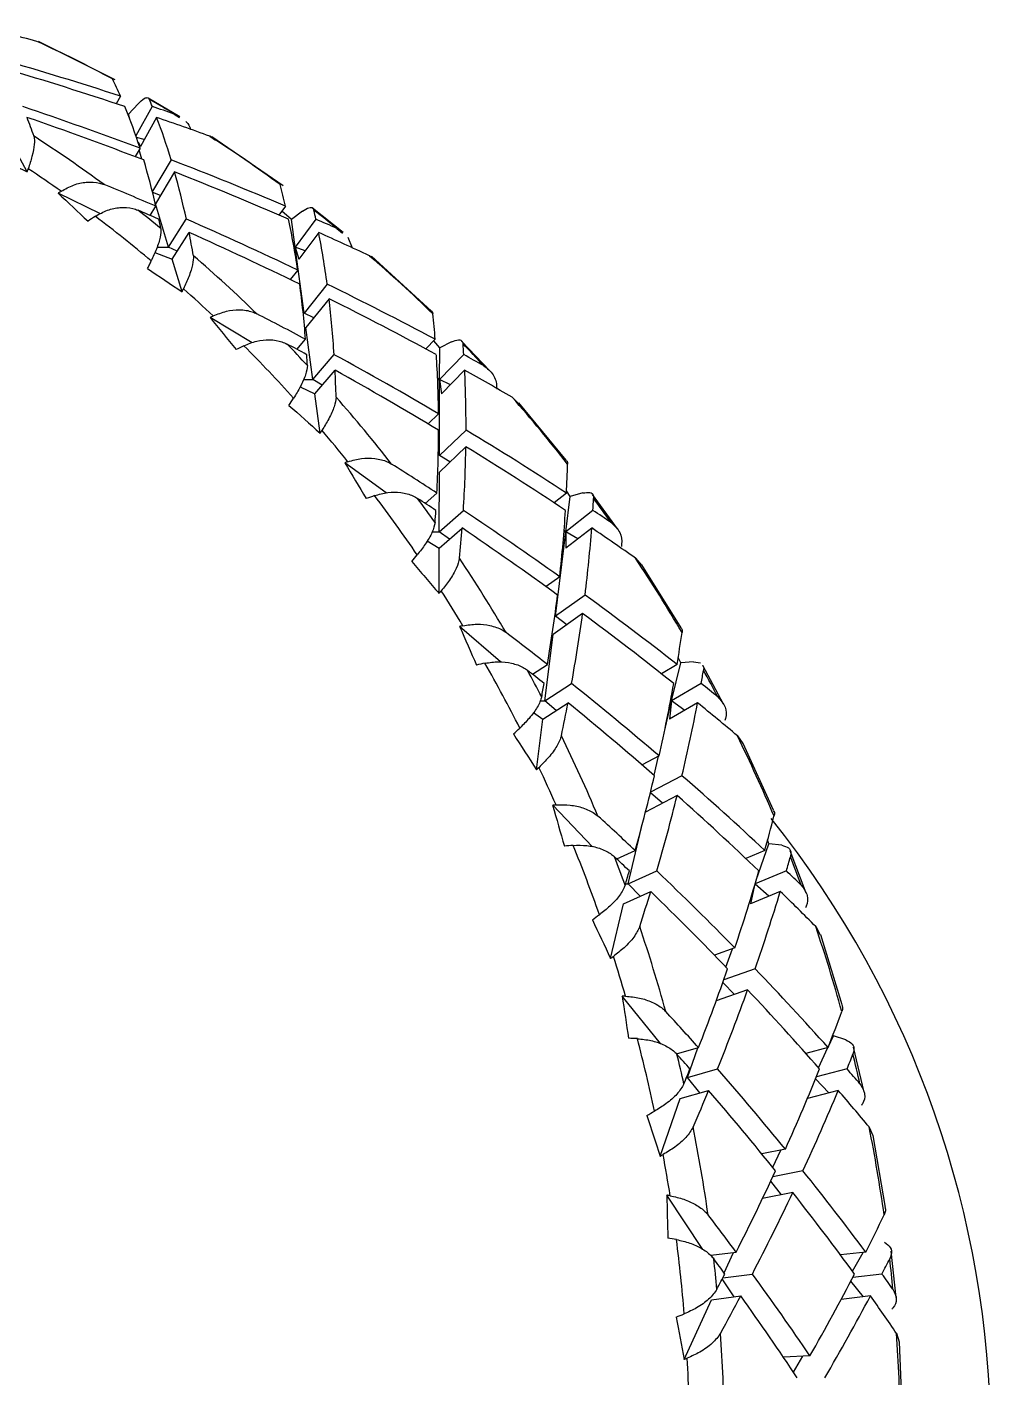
# Model space of a CAD drawing. Header units: millimetres. Extents: x 15 to 1184, y 5 to 836.
# Drawn here: x 380.534 to 383.061, y 644.176 to 647.715 of the extents above; entities that cross this region are included whole.
import ezdxf

# ---------------------------------------------------------------- set-up
doc = ezdxf.new("R2010")
doc.units = ezdxf.units.MM

msp = doc.modelspace()

# ---------------------------------------------------------------- linework, layer by layer
at = {"color": 7, "linetype": 'Continuous', "lineweight": 25}
for p, q in [((380.7654, 647.5768), (380.5642, 647.6767)), ((380.7558, 647.5817), (380.7587, 647.5787)), ((380.7794, 647.5337), (380.7682, 647.5138)), ((380.8258, 647.514), (380.8, 647.4866)), ((380.8628, 647.5062), (380.8198, 647.4296)), ((380.9348, 647.4793), (380.8516, 647.5283)), ((380.8041, 647.473), (380.8, 647.4866)), ((380.874, 647.478), (380.8315, 647.4022)), ((380.9204, 647.4868), (380.9339, 647.4778)), ((380.8414, 647.4199), (380.8212, 647.4257)), ((381.0139, 647.4285), (381.028, 647.4188)), ((381.2054, 647.2992), (381.0189, 647.4275)), ((380.5349, 647.3353), (380.4992, 647.4022)), ((380.8306, 647.3975), (380.8174, 647.3754)), ((380.8254, 647.4133), (380.8315, 647.4022)), ((380.8357, 647.3684), (380.8281, 647.3934)), ((380.9121, 647.3666), (380.8629, 647.2846)), ((380.9213, 647.3351), (380.8711, 647.2513)), ((381.1954, 647.3062), (381.1979, 647.3019)), ((380.7266, 647.2255), (380.6163, 647.2793)), ((380.8845, 647.2737), (380.8637, 647.2817)), ((380.9052, 647.1384), (380.8711, 647.2513)), ((380.8569, 647.2213), (380.8724, 647.2455)), ((381.2121, 647.2455), (381.1947, 647.2222)), ((381.2275, 647.2105), (381.2024, 647.2325)), ((381.2564, 647.2322), (381.2275, 647.2105)), ((381.3626, 647.1766), (381.2827, 647.2402)), ((380.9052, 647.1384), (380.9519, 647.2113)), ((381.2371, 647.1384), (381.2275, 647.2105)), ((381.2916, 647.2113), (381.2371, 647.1384)), ((381.3464, 647.1873), (381.3614, 647.1752)), ((380.9146, 647.107), (380.9591, 647.1765)), ((381.2988, 647.1765), (381.2469, 647.107)), ((381.3753, 647.164), (381.3868, 647.1363)), ((380.8697, 647.1243), (380.9146, 647.107)), ((380.8752, 647.1384), (380.9052, 647.1384)), ((380.9277, 647.1274), (380.9052, 647.1384)), ((380.9406, 647.0212), (380.9146, 647.107)), ((381.2371, 647.1384), (381.2338, 647.14)), ((381.2371, 647.1384), (381.2338, 647.1396)), ((381.2341, 647.1384), (381.2371, 647.1384)), ((381.2604, 646.965), (381.2371, 647.1384)), ((381.2371, 647.1384), (381.2469, 647.107)), ((381.2629, 647.1285), (381.2371, 647.1384)), ((381.4316, 647.1158), (381.4471, 647.103)), ((381.5942, 646.9709), (381.4374, 647.1145)), ((381.2439, 647.0782), (381.224, 647.0533)), ((381.321, 647.041), (381.2604, 646.965)), ((381.3258, 647.0032), (381.2654, 646.9275)), ((381.1241, 646.8877), (381.0141, 646.9538)), ((381.2856, 646.9528), (381.2604, 646.965)), ((381.2419, 646.8704), (381.2644, 646.8968)), ((381.2837, 646.7917), (381.2654, 646.9275)), ((381.6041, 646.8968), (381.5795, 646.8715)), ((381.6158, 646.8747), (381.6001, 646.8927)), ((381.6156, 646.7917), (381.6158, 646.8747)), ((381.6472, 646.8902), (381.6158, 646.8747)), ((381.7472, 646.8145), (381.6733, 646.8921)), ((381.2837, 646.7917), (381.3392, 646.8566)), ((381.6789, 646.8566), (381.6156, 646.7917)), ((381.2589, 646.7917), (381.2837, 646.7917)), ((381.3083, 646.7769), (381.2837, 646.7917)), ((381.2887, 646.754), (381.3416, 646.8158)), ((381.6156, 646.7917), (381.6103, 646.7949)), ((381.6156, 646.7917), (381.6104, 646.7943)), ((381.6105, 646.7917), (381.6156, 646.7917)), ((381.6151, 646.5924), (381.6156, 646.7917)), ((381.6156, 646.7917), (381.621, 646.754)), ((381.6442, 646.7778), (381.6156, 646.7917)), ((381.6812, 646.8158), (381.621, 646.754)), ((381.2505, 646.7727), (381.2887, 646.754)), ((381.3026, 646.6507), (381.2887, 646.754)), ((381.8057, 646.7452), (381.8215, 646.7293)), ((381.9477, 646.5801), (381.8229, 646.7305)), ((381.6128, 646.7017), (381.5853, 646.6754)), ((381.6848, 646.6588), (381.6151, 646.5924)), ((381.6844, 646.6154), (381.615, 646.5492)), ((381.6428, 646.5757), (381.6151, 646.5924)), ((381.4754, 646.4943), (381.3669, 646.5733)), ((381.6146, 646.393), (381.615, 646.5492)), ((381.5779, 646.4672), (381.6085, 646.4942)), ((381.9482, 646.4942), (381.9155, 646.4686)), ((381.9465, 646.393), (381.9579, 646.4853)), ((381.9579, 646.4853), (381.9484, 646.4997)), ((381.9908, 646.4943), (381.9579, 646.4853)), ((382.0816, 646.4), (382.0162, 646.4905)), ((381.6146, 646.393), (381.6778, 646.4487)), ((382.0175, 646.4487), (381.9465, 646.393)), ((381.6145, 646.3497), (381.6746, 646.4026)), ((382.0143, 646.4026), (381.9468, 646.3497)), ((381.5829, 646.3687), (381.6145, 646.3497)), ((381.5964, 646.393), (381.6146, 646.393)), ((381.6415, 646.3735), (381.6146, 646.393)), ((381.9191, 646.1714), (381.9465, 646.393)), ((381.9417, 646.393), (381.9465, 646.393)), ((381.9465, 646.393), (381.9419, 646.3958)), ((381.9465, 646.393), (381.942, 646.3964)), ((381.9465, 646.393), (381.9468, 646.3497)), ((381.9779, 646.3741), (381.9465, 646.393)), ((381.6141, 646.2309), (381.6145, 646.3497)), ((382.1292, 646.3234), (382.1445, 646.3049)), ((382.2485, 646.1415), (382.1458, 646.3058)), ((381.9304, 646.2748), (381.8945, 646.249)), ((381.9967, 646.2271), (381.9191, 646.1714)), ((381.9904, 646.1789), (381.9132, 646.1234)), ((381.9494, 646.1494), (381.9191, 646.1714)), ((381.7748, 646.0517), (381.668, 646.1448)), ((381.8917, 645.9498), (381.9132, 646.1234)), ((382.2237, 645.9498), (382.2474, 646.0496)), ((382.2474, 646.0496), (382.2407, 646.0632)), ((382.281, 646.052), (382.2474, 646.0496)), ((382.281, 646.052), (382.2991, 646.0493)), ((381.8589, 646.0195), (381.8982, 646.0451)), ((382.2379, 646.0451), (382.1967, 646.021)), ((382.3597, 645.941), (382.3051, 646.0428)), ((381.8917, 645.9498), (381.9614, 645.9951)), ((382.3011, 645.9951), (382.2237, 645.9498)), ((381.8787, 645.9498), (381.8917, 645.9498)), ((381.8858, 645.9016), (381.9521, 645.9447)), ((381.9208, 645.9244), (381.8917, 645.9498)), ((382.2055, 645.8731), (382.2237, 645.9498)), ((382.2237, 645.9498), (382.2181, 645.9016)), ((382.2917, 645.9447), (382.2181, 645.9016)), ((382.2209, 645.9498), (382.2237, 645.9498)), ((382.2237, 645.9498), (382.2212, 645.9516)), ((382.2237, 645.9498), (382.2213, 645.9519)), ((382.2579, 645.9249), (382.2237, 645.9498)), ((381.8614, 645.9194), (381.8858, 645.9016)), ((381.8695, 645.7696), (381.8858, 645.9016)), ((382.3961, 645.8584), (382.41, 645.8378)), ((382.4909, 645.6633), (382.4112, 645.8384)), ((382.1908, 645.8056), (382.1462, 645.7822)), ((382.1775, 645.755), (382.1893, 645.8048)), ((382.2507, 645.7539), (382.1685, 645.7109)), ((382.2381, 645.7018), (382.1553, 645.6585)), ((382.1995, 645.6816), (382.168, 645.709)), ((382.0164, 645.5676), (381.9119, 645.6764)), ((382.11, 645.4702), (382.1485, 645.6327)), ((382.4787, 645.5757), (382.4753, 645.5859)), ((382.0798, 645.5358), (382.1282, 645.5579)), ((382.4678, 645.5579), (382.418, 645.5372)), ((382.4456, 645.4806), (382.4787, 645.5757)), ((382.5122, 645.5715), (382.4787, 645.5757)), ((382.5765, 645.4462), (382.5345, 645.5572)), ((382.11, 645.4702), (382.1847, 645.5044)), ((382.5244, 645.5044), (382.4426, 645.4705)), ((382.0976, 645.4181), (382.1688, 645.4506)), ((382.1028, 645.4702), (382.11, 645.4702)), ((382.141, 645.438), (382.11, 645.4702)), ((382.4402, 645.4627), (382.4299, 645.4181)), ((382.5084, 645.4506), (382.4299, 645.4181)), ((382.4786, 645.4383), (382.4424, 645.4699)), ((382.0638, 645.2752), (382.0976, 645.4181)), ((382.6014, 645.3587), (382.6133, 645.3368)), ((382.3892, 645.3027), (382.3357, 645.2839)), ((382.6704, 645.1541), (382.6143, 645.3371)), ((382.3661, 645.2525), (382.3828, 645.3004)), ((382.4423, 645.248), (382.3603, 645.2191)), ((382.3882, 645.1808), (382.3579, 645.2123)), ((382.1941, 645.052), (382.0939, 645.1768)), ((382.4228, 645.193), (382.3404, 645.164)), ((382.6349, 645.0449), (382.6477, 645.0726)), ((382.6803, 645.0617), (382.6477, 645.0726)), ((382.2367, 645.0253), (382.294, 645.0417)), ((382.2653, 644.9633), (382.2924, 645.0412)), ((382.6337, 645.0417), (382.5754, 645.0265)), ((382.6089, 644.9886), (382.6334, 645.0416)), ((382.7281, 644.925), (382.7002, 645.0426)), ((382.2653, 644.9633), (382.3436, 644.9857)), ((382.6833, 644.9857), (382.603, 644.9648)), ((382.2627, 644.9633), (382.2653, 644.9633)), ((382.2977, 644.923), (382.2653, 644.9633)), ((382.6358, 644.9232), (382.6008, 644.9596)), ((382.2461, 644.9082), (382.3206, 644.9295)), ((382.6603, 644.9295), (382.5797, 644.9085)), ((382.1934, 644.7572), (382.2461, 644.9082)), ((382.7413, 644.8337), (382.7508, 644.8113)), ((382.7837, 644.6233), (382.7516, 644.8115)), ((382.5218, 644.7756), (382.4598, 644.7635)), ((382.4885, 644.7281), (382.5094, 644.7731)), ((382.5678, 644.7188), (382.4888, 644.7034)), ((382.5118, 644.6562), (382.4833, 644.6917)), ((382.3053, 644.5129), (382.2108, 644.6552)), ((382.5411, 644.662), (382.4619, 644.6465)), ((382.326, 644.4976), (382.3928, 644.5061)), ((382.3609, 644.4519), (382.3855, 644.5052)), ((382.7324, 644.5061), (382.6663, 644.4985)), ((382.6972, 644.4565), (382.7255, 644.5053)), ((382.8118, 644.3869), (382.7991, 644.5085)), ((382.3876, 644.3889), (382.3565, 644.4357)), ((382.3582, 644.4389), (382.4351, 644.4486)), ((382.7264, 644.389), (382.6933, 644.4302)), ((382.7748, 644.4486), (382.6984, 644.4398)), ((382.3283, 644.3814), (382.4049, 644.3911)), ((382.7445, 644.3911), (382.668, 644.3822)), ((382.2561, 644.225), (382.3283, 644.3814)), ((382.8132, 644.2933), (382.8199, 644.2711)), ((382.8285, 644.0807), (382.8207, 644.2712)), ((382.5862, 644.234), (382.5166, 644.2307)), ((382.543, 644.1914), (382.5672, 644.2331))]:
    msp.add_line(p, q, dxfattribs=at)
at = {"color": 7, "linetype": 'Continuous', "lineweight": 25, "flags": 128}
for points in [[(380.5349, 647.3353), (380.5352, 647.3364), (380.5356, 647.3374), (380.5359, 647.3384), (380.5363, 647.3395), (380.5366, 647.3405), (380.537, 647.3416), (380.5373, 647.3426), (380.5377, 647.3436)], [(380.8504, 647.082), (380.8516, 647.0845), (380.8528, 647.087), (380.854, 647.0895), (380.8552, 647.092), (380.8564, 647.0945), (380.8576, 647.097), (380.8589, 647.0995), (380.8601, 647.102)], [(380.9406, 647.0212), (380.9411, 647.0222), (380.9415, 647.0232), (380.942, 647.0242), (380.9425, 647.0252), (380.943, 647.0261), (380.9435, 647.0271), (380.944, 647.0281), (380.9444, 647.0291)], [(381.3026, 646.6507), (381.3032, 646.6517), (381.3038, 646.6526), (381.3044, 646.6535), (381.305, 646.6545), (381.3056, 646.6554), (381.3062, 646.6564), (381.3068, 646.6573), (381.3074, 646.6582)], [(381.6141, 646.2309), (381.6149, 646.2318), (381.6156, 646.2326), (381.6163, 646.2335), (381.617, 646.2344), (381.6178, 646.2352), (381.6185, 646.2361), (381.6192, 646.237), (381.6199, 646.2378)], [(381.8695, 645.7696), (381.8703, 645.7703), (381.8711, 645.7711), (381.8719, 645.7719), (381.8728, 645.7726), (381.8736, 645.7734), (381.8744, 645.7742), (381.8752, 645.7749), (381.8761, 645.7757)], [(381.9209, 645.6772), (381.9198, 645.6771), (381.9186, 645.677), (381.9175, 645.6769), (381.9164, 645.6768), (381.9152, 645.6767), (381.9141, 645.6766), (381.913, 645.6765), (381.9119, 645.6764)], [(382.0638, 645.2752), (382.0647, 645.2759), (382.0656, 645.2766), (382.0665, 645.2772), (382.0674, 645.2779), (382.0683, 645.2786), (382.0693, 645.2792), (382.0702, 645.2799), (382.0711, 645.2806)], [(382.103, 645.1764), (382.1019, 645.1764), (382.1007, 645.1765), (382.0996, 645.1765), (382.0985, 645.1766), (382.0973, 645.1766), (382.0962, 645.1767), (382.0951, 645.1767), (382.0939, 645.1768)], [(382.1934, 644.7572), (382.1944, 644.7577), (382.1954, 644.7583), (382.1964, 644.7588), (382.1974, 644.7594), (382.1984, 644.7599), (382.1994, 644.7605), (382.2004, 644.761), (382.2014, 644.7615)], [(382.2198, 644.6537), (382.2186, 644.6539), (382.2175, 644.6541), (382.2164, 644.6543), (382.2153, 644.6545), (382.2142, 644.6546), (382.213, 644.6548), (382.2119, 644.655), (382.2108, 644.6552)], [(382.2561, 644.225), (382.2571, 644.2254), (382.2582, 644.2259), (382.2592, 644.2263), (382.2603, 644.2267), (382.2614, 644.2271), (382.2624, 644.2275), (382.2635, 644.2279), (382.2645, 644.2284)]]:
    msp.add_lwpolyline(points, dxfattribs=at)
at = {"color": 7, "linetype": 'Continuous', "lineweight": 25}
for centre, radius, start, end in [((379.0491, 644.3858), 3.6218, 61.8327, 65.3363), ((379.0284, 644.348), 3.6649, 58.9198, 60.1092), ((378.5418, 644.308), 3.7123, 53.7547, 57.2012), ((379.003, 644.308), 3.7123, 53.7547, 57.2012), ((405.1325, 697.9089), 56.2382, 243.95285, 244.06293), ((378.5098, 644.3033), 3.6546, 54.6587, 56.2972), ((388.0585, 636.234), 13.3186, 123.93254, 123.97156), ((404.8209, 673.0332), 35.343, 226.7762, 226.94965), ((388.0782, 636.209), 13.2461, 123.78011, 123.87879), ((378.4802, 644.2633), 3.7044, 50.0258, 52.9277), ((378.5116, 644.2675), 3.7628, 50.8924, 52.0611), ((378.9729, 644.2675), 3.7628, 50.8924, 52.0611), ((378.4773, 644.2271), 3.8158, 45.8203, 49.2041), ((378.9385, 644.2271), 3.8158, 45.8203, 49.2041), ((405.8862, 684.1209), 44.7065, 235.94388, 236.08332), ((378.4463, 644.2237), 3.7565, 46.7078, 48.3165), ((387.3082, 634.491), 13.962, 116.75791, 116.79517), ((405.7599, 666.8962), 31.7813, 218.86498, 219.06003), ((387.3237, 634.4632), 13.8881, 116.61232, 116.70656), ((378.4089, 644.1854), 3.81, 42.1606, 45.0086), ((378.4391, 644.1884), 3.8702, 43.0111, 44.1581), ((378.9004, 644.1884), 3.8702, 43.0111, 44.1581), ((348.6668, 667.7337), 38.7451, 327.16248, 327.19573), ((406.6379, 675.0149), 38.0316, 228.06313, 228.2283), ((378.3983, 644.1519), 3.9249, 38.0335, 41.3543), ((378.8595, 644.1519), 3.9249, 38.0335, 41.3543), ((378.3685, 644.1496), 3.864, 38.9046, 40.4833), ((386.298, 632.7022), 14.7215, 109.5348, 109.57016), ((406.6481, 661.8331), 29.5297, 211.11526, 211.32747), ((386.3089, 632.6732), 14.6454, 109.39665, 109.48608), ((378.3264, 644.117), 3.9173, 34.4412, 37.237), ((378.3554, 644.1188), 3.9791, 35.2761, 36.4021), ((378.8166, 644.1188), 3.9791, 35.2761, 36.4021), ((354.689, 668.7448), 34.9886, 320.1293, 320.16636), ((407.3485, 668.2129), 33.8447, 220.31662, 220.50366), ((378.3119, 644.0895), 4.0316, 30.3876, 33.6496), ((378.7732, 644.0895), 4.0316, 30.3876, 33.6496), ((378.2835, 644.0881), 3.969, 31.2433, 32.794), ((384.9988, 630.8743), 15.6296, 102.27123, 102.30455), ((407.4437, 657.3587), 28.1094, 203.51181, 203.73694), ((385.0051, 630.8462), 15.5501, 102.14108, 102.22533), ((378.2411, 644.0635), 4.018, 26.856, 29.6048), ((378.2687, 644.0645), 4.0815, 27.6769, 28.784), ((378.73, 644.0645), 4.0815, 27.6769, 28.784), ((360.3642, 668.8074), 31.4058, 313.06537, 313.10684), ((407.9786, 662.6634), 31.0981, 212.69973, 212.90475), ((378.2274, 644.0439), 4.1276, 22.8663, 26.0774), ((378.6887, 644.0439), 4.1276, 22.8663, 26.0774), ((378.2003, 644.0433), 4.0635, 23.7086, 25.2351), ((408.1092, 653.2038), 27.2574, 196.03123, 196.26532), ((380.4348, 644.0003), 2.6258, 322.2666, 38.6958), ((383.3747, 628.993), 16.6381, 94.85829, 94.93704), ((378.1625, 644.0275), 4.1045, 19.3849, 22.095), ((378.1889, 644.0279), 4.1693, 20.1942, 21.2857), ((378.6501, 644.0279), 4.1693, 20.1942, 21.2857), ((365.4876, 668.161), 28.1482, 305.95777, 306.00418), ((408.4914, 657.834), 29.2599, 205.19847, 205.41766), ((378.1546, 644.0161), 4.2055, 15.4456, 18.6169), ((378.6159, 644.0161), 4.2055, 15.4456, 18.6169), ((378.1287, 644.0159), 4.1403, 16.2774, 17.7851), ((408.6141, 649.2085), 26.8249, 188.64421, 188.88357), ((381.371, 627.1326), 17.9487, 87.56411, 87.6371), ((378.1, 644.0081), 4.17, 12.0013, 14.6829), ((378.1254, 644.0082), 4.2358, 12.8021, 13.8821), ((378.5867, 644.0082), 4.2358, 12.8021, 13.8821), ((369.9811, 667.0152), 25.2779, 298.80029, 298.85205), ((408.8547, 653.4307), 28.0366, 197.7911, 198.02083), ((378.1025, 644.0035), 4.2592, 8.0962, 11.2409), ((378.5638, 644.0035), 4.2592, 8.0962, 11.2409), ((378.0773, 644.0034), 4.1932, 8.9211, 10.416), ((408.9366, 645.27), 26.7328, 181.31771, 181.55885), ((378.9384, 625.2955), 19.5239, 80.27568, 80.34278), ((378.0615, 644.0012), 4.2092, 4.674, 7.339), ((378.0862, 644.0012), 4.2757, 5.4698, 6.5431), ((378.5475, 644.0012), 4.2757, 5.4698, 6.5431), ((373.8439, 665.5376), 22.8021, 291.59327, 291.6507), ((409.0434, 649.2802), 27.2601, 190.45, 190.6868), ((378.0776, 644.0005), 4.2843, 0.7854, 3.9177), ((378.5388, 644.0005), 4.2843, 0.7854, 3.9177), ((378.0528, 644.0005), 4.2179, 1.607, 3.0961)]:
    msp.add_arc(centre, radius, start, end, dxfattribs=at)
for centre, major_axis, ratio, start_param, end_param in [((378.8236, 644.0005), (6.1344, -0.8036), 0.638767, 1.368259, 1.392804), ((378.8955, 644.0005), (6.0371, -1.1599), 0.634103, 1.377088, 1.430916), ((378.8236, 644.0005), (6.0371, -1.1599), 0.634103, 1.36262, 1.416481), ((378.8236, 644.0005), (1.5625, 3.9599), 0.361689, 5.937021, 5.961566), ((378.8955, 644.0005), (5.9056, -1.5027), 0.627707, 1.399679, 1.45354), ((378.8236, 644.0005), (1.5625, 3.9599), 0.361689, 5.868692, 5.922553), ((378.8955, 644.0005), (1.5625, 3.9599), 0.361689, 5.922553, 5.932573), ((378.8955, 644.0005), (6.0371, -1.1599), 0.634103, 1.3526, 1.36262), ((378.8955, 644.0005), (1.1916, 3.9792), 0.341969, 5.843829, 5.868375), ((378.8236, 644.0005), (5.9056, -1.5027), 0.627707, 1.385244, 1.439072), ((378.8955, 644.0005), (1.5625, 3.9599), 0.361689, 5.854257, 5.908085), ((378.8236, 644.0005), (6.0371, -1.1599), 0.634103, 1.323607, 1.348152), ((378.8236, 644.0005), (1.5625, 3.9599), 0.361689, 5.80043, 5.854257), ((378.8955, 644.0005), (5.9056, -1.5027), 0.627707, 1.331417, 1.385244), ((378.8955, 644.0005), (1.5625, 3.9599), 0.361689, 5.785962, 5.839823), ((378.8236, 644.0005), (5.9056, -1.5027), 0.627707, 1.316949, 1.37081), ((378.8955, 644.0005), (5.742, -1.8284), 0.619586, 1.421027, 1.445573), ((378.8236, 644.0005), (1.9303, 3.9307), 0.384052, 5.845089, 5.869634), ((378.8236, 644.0005), (5.742, -1.8284), 0.619586, 1.406559, 1.416579), ((378.8955, 644.0005), (1.9303, 3.9307), 0.384052, 5.830621, 5.840641), ((378.8236, 644.0005), (1.5625, 3.9599), 0.361689, 5.775942, 5.785962), ((378.8955, 644.0005), (5.742, -1.8284), 0.619586, 1.352698, 1.406559), ((378.8236, 644.0005), (1.9303, 3.9307), 0.384052, 5.77676, 5.830621), ((378.8955, 644.0005), (5.9056, -1.5027), 0.627707, 1.306929, 1.316949), ((378.8955, 644.0005), (1.5625, 3.9599), 0.361689, 5.746949, 5.771494), ((378.8236, 644.0005), (5.742, -1.8284), 0.619586, 1.338264, 1.392091), ((378.8955, 644.0005), (1.9303, 3.9307), 0.384052, 5.762325, 5.816153), ((378.8236, 644.0005), (5.9056, -1.5027), 0.627707, 1.277936, 1.302481), ((378.8236, 644.0005), (1.9303, 3.9307), 0.384052, 5.708498, 5.762325), ((378.8955, 644.0005), (5.742, -1.8284), 0.619586, 1.284436, 1.338264), ((378.8955, 644.0005), (1.9303, 3.9307), 0.384052, 5.69403, 5.747891), ((378.8236, 644.0005), (5.742, -1.8284), 0.619586, 1.269968, 1.32383), ((378.8955, 644.0005), (5.5484, -2.1341), 0.609747, 1.372466, 1.397011), ((378.8236, 644.0005), (2.2945, 3.889), 0.407877, 5.758235, 5.78278), ((378.8236, 644.0005), (5.5484, -2.1341), 0.609747, 1.357998, 1.368018), ((378.8955, 644.0005), (2.2945, 3.889), 0.407877, 5.743767, 5.753787), ((378.8236, 644.0005), (1.9303, 3.9307), 0.384052, 5.68401, 5.69403), ((378.8955, 644.0005), (5.5484, -2.1341), 0.609747, 1.304137, 1.357998), ((378.8236, 644.0005), (2.2945, 3.889), 0.407877, 5.689906, 5.743767), ((378.8955, 644.0005), (5.742, -1.8284), 0.619586, 1.259948, 1.269968), ((378.8955, 644.0005), (1.9303, 3.9307), 0.384052, 5.655017, 5.679562), ((378.8236, 644.0005), (5.5484, -2.1341), 0.609747, 1.289702, 1.34353), ((378.8955, 644.0005), (2.2945, 3.889), 0.407877, 5.675472, 5.729299), ((378.8236, 644.0005), (5.742, -1.8284), 0.619586, 1.230955, 1.2555), ((378.8236, 644.0005), (2.2945, 3.889), 0.407877, 5.621644, 5.675472), ((378.8955, 644.0005), (5.5484, -2.1341), 0.609747, 1.235875, 1.289702), ((378.8955, 644.0005), (2.2945, 3.889), 0.407877, 5.607176, 5.661037), ((378.8236, 644.0005), (5.5484, -2.1341), 0.609747, 1.221407, 1.275268), ((378.8955, 644.0005), (5.3274, -2.4175), 0.598197, 1.322069, 1.346614), ((378.8236, 644.0005), (2.6539, 3.832), 0.432196, 5.676327, 5.700872), ((378.8236, 644.0005), (5.3274, -2.4175), 0.598197, 1.307601, 1.317621), ((378.8955, 644.0005), (2.6539, 3.832), 0.432196, 5.661859, 5.671879), ((378.8236, 644.0005), (2.2945, 3.889), 0.407877, 5.597156, 5.607176), ((378.8955, 644.0005), (5.3274, -2.4175), 0.598197, 1.25374, 1.307601), ((378.8236, 644.0005), (2.6539, 3.832), 0.432196, 5.607998, 5.661859), ((378.8955, 644.0005), (5.5484, -2.1341), 0.609747, 1.211387, 1.221407), ((378.8955, 644.0005), (2.2945, 3.889), 0.407877, 5.568163, 5.592708), ((378.8236, 644.0005), (5.3274, -2.4175), 0.598197, 1.239305, 1.293133), ((378.8955, 644.0005), (2.6539, 3.832), 0.432196, 5.593564, 5.647391), ((378.8236, 644.0005), (5.5484, -2.1341), 0.609747, 1.182394, 1.206939), ((378.8236, 644.0005), (2.6539, 3.832), 0.432196, 5.539736, 5.593564), ((378.8955, 644.0005), (5.3274, -2.4175), 0.598197, 1.185478, 1.239305), ((378.8955, 644.0005), (2.6539, 3.832), 0.432196, 5.525268, 5.579129), ((378.8236, 644.0005), (5.3274, -2.4175), 0.598197, 1.17101, 1.224871), ((378.8955, 644.0005), (5.0816, -2.6767), 0.584945, 1.269593, 1.294139), ((378.8236, 644.0005), (3.0076, 3.7572), 0.45627, 5.599082, 5.623627), ((378.8236, 644.0005), (5.0816, -2.6767), 0.584945, 1.255125, 1.265145), ((378.8955, 644.0005), (3.0076, 3.7572), 0.45627, 5.584614, 5.594634), ((378.8236, 644.0005), (2.6539, 3.832), 0.432196, 5.515248, 5.525268), ((378.8955, 644.0005), (5.0816, -2.6767), 0.584945, 1.201264, 1.255125), ((378.8236, 644.0005), (3.0076, 3.7572), 0.45627, 5.530752, 5.584614), ((378.8955, 644.0005), (5.3274, -2.4175), 0.598197, 1.16099, 1.17101), ((378.8955, 644.0005), (2.6539, 3.832), 0.432196, 5.486255, 5.5108), ((378.8236, 644.0005), (5.0816, -2.6767), 0.584945, 1.18683, 1.240657), ((378.8955, 644.0005), (3.0076, 3.7572), 0.45627, 5.516318, 5.570146), ((378.8236, 644.0005), (5.3274, -2.4175), 0.598197, 1.131996, 1.156542), ((378.8236, 644.0005), (3.0076, 3.7572), 0.45627, 5.462491, 5.516318), ((378.8955, 644.0005), (5.0816, -2.6767), 0.584945, 1.133002, 1.18683), ((378.8955, 644.0005), (3.0076, 3.7572), 0.45627, 5.448023, 5.501884), ((378.8236, 644.0005), (5.0816, -2.6767), 0.584945, 1.118534, 1.172396), ((378.8955, 644.0005), (4.8137, -2.9106), 0.570001, 1.214802, 1.239347), ((378.8236, 644.0005), (3.3541, 3.6623), 0.479571, 5.526148, 5.550693), ((378.8236, 644.0005), (4.8137, -2.9106), 0.570001, 1.200334, 1.210354), ((378.8955, 644.0005), (3.3541, 3.6623), 0.479571, 5.51168, 5.5217), ((378.8236, 644.0005), (3.0076, 3.7572), 0.45627, 5.438003, 5.448023), ((378.8955, 644.0005), (4.8137, -2.9106), 0.570001, 1.146472, 1.200334), ((378.8236, 644.0005), (3.3541, 3.6623), 0.479571, 5.457819, 5.51168), ((378.8955, 644.0005), (5.0816, -2.6767), 0.584945, 1.108514, 1.118534), ((378.8955, 644.0005), (3.0076, 3.7572), 0.45627, 5.409009, 5.433555), ((378.8236, 644.0005), (4.8137, -2.9106), 0.570001, 1.132038, 1.185866), ((378.8955, 644.0005), (3.3541, 3.6623), 0.479571, 5.443384, 5.497212), ((378.8236, 644.0005), (5.0816, -2.6767), 0.584945, 1.079521, 1.104066), ((378.8236, 644.0005), (3.3541, 3.6623), 0.479571, 5.389557, 5.443384), ((378.8955, 644.0005), (4.8137, -2.9106), 0.570001, 1.078211, 1.132038), ((378.8955, 644.0005), (3.3541, 3.6623), 0.479571, 5.375089, 5.42895), ((378.8236, 644.0005), (4.8137, -2.9106), 0.570001, 1.063743, 1.117604), ((378.8955, 644.0005), (4.5263, -3.1186), 0.553384, 1.157452, 1.181998), ((378.8236, 644.0005), (3.6916, 3.5453), 0.501737, 5.457161, 5.481706), ((378.8236, 644.0005), (4.5263, -3.1186), 0.553384, 1.142984, 1.153004), ((378.8955, 644.0005), (3.6916, 3.5453), 0.501737, 5.442693, 5.452713), ((378.8236, 644.0005), (3.3541, 3.6623), 0.479571, 5.365069, 5.375089), ((378.8955, 644.0005), (4.5263, -3.1186), 0.553384, 1.089123, 1.142984), ((378.8236, 644.0005), (3.6916, 3.5453), 0.501737, 5.388831, 5.442693), ((378.8955, 644.0005), (4.8137, -2.9106), 0.570001, 1.053723, 1.063743), ((378.8955, 644.0005), (3.3541, 3.6623), 0.479571, 5.336076, 5.360621), ((378.8236, 644.0005), (4.5263, -3.1186), 0.553384, 1.074689, 1.128516), ((378.8955, 644.0005), (3.6916, 3.5453), 0.501737, 5.374397, 5.428225), ((378.8236, 644.0005), (4.8137, -2.9106), 0.570001, 1.024729, 1.049275), ((378.8236, 644.0005), (3.6916, 3.5453), 0.501737, 5.32057, 5.374397), ((378.8955, 644.0005), (4.5263, -3.1186), 0.553384, 1.020861, 1.074689), ((378.8955, 644.0005), (3.6916, 3.5453), 0.501737, 5.306102, 5.359963), ((378.8236, 644.0005), (4.5263, -3.1186), 0.553384, 1.006393, 1.060255), ((378.8955, 644.0005), (4.2221, -3.3008), 0.535129, 1.097292, 1.121837), ((378.8236, 644.0005), (4.0184, 3.4046), 0.522534, 5.391771, 5.416316), ((378.8236, 644.0005), (4.2221, -3.3008), 0.535129, 1.082824, 1.092844), ((378.8955, 644.0005), (4.0184, 3.4046), 0.522534, 5.377303, 5.387323), ((378.8236, 644.0005), (3.6916, 3.5453), 0.501737, 5.296082, 5.306102), ((378.8955, 644.0005), (4.2221, -3.3008), 0.535129, 1.028963, 1.082824), ((378.8236, 644.0005), (4.0184, 3.4046), 0.522534, 5.323442, 5.377303), ((378.8955, 644.0005), (4.5263, -3.1186), 0.553384, 0.996373, 1.006393), ((378.8955, 644.0005), (3.6916, 3.5453), 0.501737, 5.267088, 5.291634), ((378.8236, 644.0005), (4.2221, -3.3008), 0.535129, 1.014529, 1.068356), ((378.8955, 644.0005), (4.0184, 3.4046), 0.522534, 5.309007, 5.362835), ((378.8236, 644.0005), (4.5263, -3.1186), 0.553384, 0.96738, 0.991925)]:
    msp.add_ellipse(centre, major_axis=major_axis, ratio=ratio, start_param=start_param, end_param=end_param, dxfattribs=at)
for points, knots in [([(380.8258, 647.514), (380.8313, 647.5192), (380.8422, 647.5295), (380.8512, 647.5308), (380.8538, 647.5268), (380.8548, 647.5254)], [0, 0, 0, 0, 0.390153, 0.779784, 1, 1, 1, 1]), ([(380.9503, 647.4669), (380.951, 647.4665), (380.9575, 647.4624), (380.9602, 647.4541), (380.9627, 647.4466)], [0, 0, 0, 0, 0.095022, 1, 1, 1, 1]), ([(380.5527, 647.4285), (380.5534, 647.4223), (380.5549, 647.4108), (380.5488, 647.379), (380.5412, 647.3546), (380.5377, 647.3436)], [0, 0, 0, 0, 0.383707, 0.720941, 1, 1, 1, 1]), ([(380.6238, 647.2844), (380.6346, 647.2905), (380.6562, 647.3028), (380.6915, 647.3097), (380.7185, 647.3083), (380.7325, 647.3034), (380.7366, 647.3019)], [0, 0, 0, 0, 0.2803892, 0.5605017, 0.8717329, 1, 1, 1, 1]), ([(380.7133, 647.2189), (380.7239, 647.2248), (380.745, 647.2368), (380.7795, 647.2434), (380.8065, 647.2419), (380.8206, 647.2367), (380.8251, 647.2351)], [0, 0, 0, 0, 0.276014, 0.551764, 0.857891, 1, 1, 1, 1]), ([(381.2564, 647.2322), (381.2625, 647.2361), (381.2746, 647.2438), (381.2835, 647.2423), (381.2856, 647.237), (381.2863, 647.2351)], [0, 0, 0, 0, 0.390153, 0.779784, 1, 1, 1, 1]), ([(380.8851, 647.1873), (380.8852, 647.1805), (380.8853, 647.1679), (380.8754, 647.1359), (380.8648, 647.1126), (380.8601, 647.102)], [0, 0, 0, 0, 0.386282, 0.723372, 1, 1, 1, 1]), ([(380.9704, 647.1158), (380.9703, 647.1089), (380.9702, 647.0958), (380.96, 647.0634), (380.9493, 647.0398), (380.9444, 647.0291)], [0, 0, 0, 0, 0.383707, 0.720941, 1, 1, 1, 1]), ([(381.0222, 646.9579), (381.0337, 646.9627), (381.0567, 646.9722), (381.0927, 646.9754), (381.1193, 646.9715), (381.1326, 646.9654), (381.1365, 646.9636)], [0, 0, 0, 0, 0.280389, 0.560502, 0.871733, 1, 1, 1, 1]), ([(381.5938, 646.9705), (381.5945, 646.9703), (381.5972, 646.9695), (381.5975, 646.9661), (381.5978, 646.9636)], [0, 0, 0, 0, 0.259292, 1, 1, 1, 1]), ([(381.1026, 646.8799), (381.1138, 646.8846), (381.1363, 646.8939), (381.1714, 646.8968), (381.198, 646.8928), (381.2114, 646.8865), (381.2156, 646.8845)], [0, 0, 0, 0, 0.276014, 0.551764, 0.857891, 1, 1, 1, 1]), ([(381.6472, 646.8902), (381.6536, 646.8927), (381.6665, 646.8976), (381.6751, 646.8934), (381.6764, 646.8869), (381.6769, 646.8845)], [0, 0, 0, 0, 0.390153, 0.779784, 1, 1, 1, 1]), ([(381.2691, 646.8284), (381.2682, 646.8209), (381.2666, 646.8069), (381.2527, 646.775), (381.2392, 646.7528), (381.2331, 646.7428)], [0, 0, 0, 0, 0.3862823, 0.7233721, 1, 1, 1, 1]), ([(381.7303, 646.8284), (381.7401, 646.8209), (381.7583, 646.807), (381.7653, 646.7818), (381.7652, 646.7682), (381.7652, 646.7662)], [0, 0, 0, 0, 0.493724, 0.924573, 1, 1, 1, 1]), ([(381.3444, 646.7452), (381.3435, 646.7375), (381.3416, 646.7232), (381.3273, 646.6909), (381.3136, 646.6684), (381.3074, 646.6582)], [0, 0, 0, 0, 0.383707, 0.720941, 1, 1, 1, 1]), ([(381.3754, 646.5763), (381.3874, 646.5797), (381.4115, 646.5864), (381.4476, 646.5857), (381.4736, 646.5793), (381.4861, 646.5722), (381.4897, 646.5702)], [0, 0, 0, 0, 0.2803892, 0.5605017, 0.8717329, 1, 1, 1, 1]), ([(381.9471, 646.5796), (381.9481, 646.579), (381.9511, 646.5772), (381.951, 646.573), (381.951, 646.5702)], [0, 0, 0, 0, 0.346776, 1, 1, 1, 1]), ([(381.4451, 646.4873), (381.4569, 646.4906), (381.4804, 646.4971), (381.5157, 646.4963), (381.5416, 646.4898), (381.5541, 646.4825), (381.558, 646.4802)], [0, 0, 0, 0, 0.276014, 0.551764, 0.857891, 1, 1, 1, 1]), ([(381.9908, 646.4943), (381.9975, 646.4954), (382.0109, 646.4976), (382.0187, 646.4906), (382.0191, 646.483), (382.0193, 646.4802)], [0, 0, 0, 0, 0.390153, 0.779784, 1, 1, 1, 1]), ([(381.6038, 646.4168), (381.602, 646.4088), (381.5986, 646.3937), (381.5805, 646.3624), (381.5643, 646.3417), (381.557, 646.3324)], [0, 0, 0, 0, 0.386282, 0.723372, 1, 1, 1, 1]), ([(382.0651, 646.4168), (382.0738, 646.4088), (382.0902, 646.3937), (382.0941, 646.3692), (382.0922, 646.3562), (382.092, 646.3543)], [0, 0, 0, 0, 0.493724, 0.924573, 1, 1, 1, 1]), ([(381.6679, 646.3234), (381.6659, 646.3152), (381.6622, 646.2998), (381.6438, 646.2682), (381.6274, 646.2473), (381.6199, 646.2378)], [0, 0, 0, 0, 0.383707, 0.720941, 1, 1, 1, 1]), ([(381.6769, 646.1467), (381.6892, 646.1486), (381.7139, 646.1523), (381.7497, 646.1479), (381.7747, 646.1391), (381.7863, 646.1311), (381.7896, 646.1288)], [0, 0, 0, 0, 0.280389, 0.560502, 0.871733, 1, 1, 1, 1]), ([(382.2477, 646.141), (382.2489, 646.1399), (382.2519, 646.1371), (382.2513, 646.1319), (382.2509, 646.1288)], [0, 0, 0, 0, 0.4055888, 1, 1, 1, 1]), ([(381.7346, 646.0484), (381.7467, 646.0502), (381.7708, 646.0538), (381.8058, 646.0493), (381.8307, 646.0405), (381.8422, 646.0323), (381.8459, 646.0298)], [0, 0, 0, 0, 0.276014, 0.551764, 0.857891, 1, 1, 1, 1]), ([(382.3043, 646.0424), (382.3054, 646.0413), (382.3084, 646.0383), (382.3076, 646.033), (382.3071, 646.0298)], [0, 0, 0, 0, 0.3853579, 1, 1, 1, 1]), ([(381.8832, 645.9603), (381.8803, 645.9518), (381.8749, 645.9359), (381.8529, 645.9058), (381.8342, 645.8871), (381.8258, 645.8786)], [0, 0, 0, 0, 0.386282, 0.723372, 1, 1, 1, 1]), ([(382.3444, 645.9603), (382.3521, 645.9518), (382.3666, 645.9359), (382.3673, 645.9124), (382.3639, 645.9003), (382.3634, 645.8985)], [0, 0, 0, 0, 0.493724, 0.924573, 1, 1, 1, 1]), ([(381.9348, 645.8584), (381.9318, 645.8498), (381.926, 645.8336), (381.9036, 645.8032), (381.8847, 645.7843), (381.8761, 645.7757)], [0, 0, 0, 0, 0.383707, 0.720941, 1, 1, 1, 1]), ([(381.9209, 645.6772), (381.9334, 645.6775), (381.9584, 645.6782), (381.9934, 645.67), (382.0171, 645.659), (382.0276, 645.6504), (382.0306, 645.6478)], [0, 0, 0, 0, 0.280389, 0.560502, 0.871733, 1, 1, 1, 1]), ([(382.4899, 645.6629), (382.4912, 645.6611), (382.494, 645.6571), (382.4927, 645.6511), (382.4919, 645.6478)], [0, 0, 0, 0, 0.445254, 1, 1, 1, 1]), ([(381.9656, 645.5714), (381.9778, 645.5717), (382.0022, 645.5722), (382.0364, 645.5642), (382.06, 645.5531), (382.0705, 645.5443), (382.0738, 645.5415)], [0, 0, 0, 0, 0.276014, 0.551764, 0.857891, 1, 1, 1, 1]), ([(382.5122, 645.5715), (382.5188, 645.5697), (382.532, 645.5662), (382.5374, 645.5542), (382.5357, 645.5448), (382.535, 645.5415)], [0, 0, 0, 0, 0.390153, 0.779784, 1, 1, 1, 1]), ([(382.1019, 645.4672), (382.0979, 645.4585), (382.0905, 645.4421), (382.0648, 645.4137), (382.0438, 645.3973), (382.0344, 645.3898)], [0, 0, 0, 0, 0.386282, 0.723372, 1, 1, 1, 1]), ([(382.5632, 645.4672), (382.5698, 645.4585), (382.5821, 645.4421), (382.58, 645.4199), (382.5751, 645.409), (382.5744, 645.4074)], [0, 0, 0, 0, 0.493724, 0.924573, 1, 1, 1, 1]), ([(382.1401, 645.3587), (382.1359, 645.3499), (382.1281, 645.3333), (382.102, 645.3047), (382.0807, 645.2881), (382.0711, 645.2806)], [0, 0, 0, 0, 0.383707, 0.720941, 1, 1, 1, 1]), ([(382.103, 645.1764), (382.1154, 645.1752), (382.1403, 645.1728), (382.174, 645.161), (382.1963, 645.1481), (382.2056, 645.1389), (382.2083, 645.1362)], [0, 0, 0, 0, 0.280389, 0.560502, 0.871733, 1, 1, 1, 1]), ([(382.6694, 645.1538), (382.6705, 645.1514), (382.6729, 645.1462), (382.6707, 645.1396), (382.6696, 645.1362)], [0, 0, 0, 0, 0.4710676, 1, 1, 1, 1]), ([(382.1338, 645.065), (382.146, 645.0638), (382.1703, 645.0614), (382.2032, 645.0499), (382.2253, 645.0369), (382.2346, 645.0275), (382.2375, 645.0245)], [0, 0, 0, 0, 0.276014, 0.551764, 0.857891, 1, 1, 1, 1]), ([(382.6803, 645.0617), (382.6865, 645.0585), (382.6991, 645.0522), (382.7028, 645.038), (382.6999, 645.0281), (382.6988, 645.0245)], [0, 0, 0, 0, 0.390153, 0.779784, 1, 1, 1, 1]), ([(382.2559, 644.9468), (382.2508, 644.938), (382.2413, 644.9214), (382.2121, 644.8953), (382.1892, 644.8814), (382.1789, 644.8752)], [0, 0, 0, 0, 0.3862823, 0.7233721, 1, 1, 1, 1]), ([(382.7172, 644.9468), (382.7227, 644.938), (382.7329, 644.9214), (382.7281, 644.9011), (382.7219, 644.8915), (382.721, 644.8901)], [0, 0, 0, 0, 0.493724, 0.924573, 1, 1, 1, 1]), ([(382.28, 644.8337), (382.2747, 644.8248), (382.2647, 644.8081), (382.2351, 644.7819), (382.2119, 644.7679), (382.2014, 644.7615)], [0, 0, 0, 0, 0.383707, 0.720941, 1, 1, 1, 1]), ([(382.2198, 644.6537), (382.2319, 644.651), (382.2563, 644.6455), (382.2883, 644.6305), (382.3088, 644.6158), (382.3169, 644.6061), (382.3193, 644.6033)], [0, 0, 0, 0, 0.280389, 0.560502, 0.871733, 1, 1, 1, 1]), ([(382.7827, 644.6232), (382.7835, 644.6202), (382.7853, 644.614), (382.7821, 644.6069), (382.7805, 644.6033)], [0, 0, 0, 0, 0.486019, 1, 1, 1, 1]), ([(382.2362, 644.5389), (382.2481, 644.5362), (382.2719, 644.5308), (382.3031, 644.516), (382.3234, 644.5013), (382.3315, 644.4915), (382.334, 644.4884)], [0, 0, 0, 0, 0.276014, 0.551764, 0.857891, 1, 1, 1, 1]), ([(382.7819, 644.5322), (382.7877, 644.5277), (382.7993, 644.5186), (382.8011, 644.5025), (382.7968, 644.4922), (382.7953, 644.4884)], [0, 0, 0, 0, 0.390153, 0.779784, 1, 1, 1, 1]), ([(382.3424, 644.4088), (382.3362, 644.4), (382.3245, 644.3836), (382.2922, 644.3603), (382.2677, 644.3492), (382.2567, 644.3442)], [0, 0, 0, 0, 0.386282, 0.723372, 1, 1, 1, 1]), ([(382.8037, 644.4088), (382.808, 644.4), (382.8162, 644.3835), (382.8088, 644.3654), (382.8015, 644.3574), (382.8005, 644.3562)], [0, 0, 0, 0, 0.493724, 0.924573, 1, 1, 1, 1]), ([(382.3519, 644.2933), (382.3455, 644.2845), (382.3333, 644.2679), (382.3006, 644.2445), (382.2758, 644.2334), (382.2645, 644.2284)], [0, 0, 0, 0, 0.3837073, 0.7209408, 1, 1, 1, 1])]:
    msp.add_open_spline(points, degree=3, knots=knots, dxfattribs=at)

doc.saveas('drawing.dxf')
